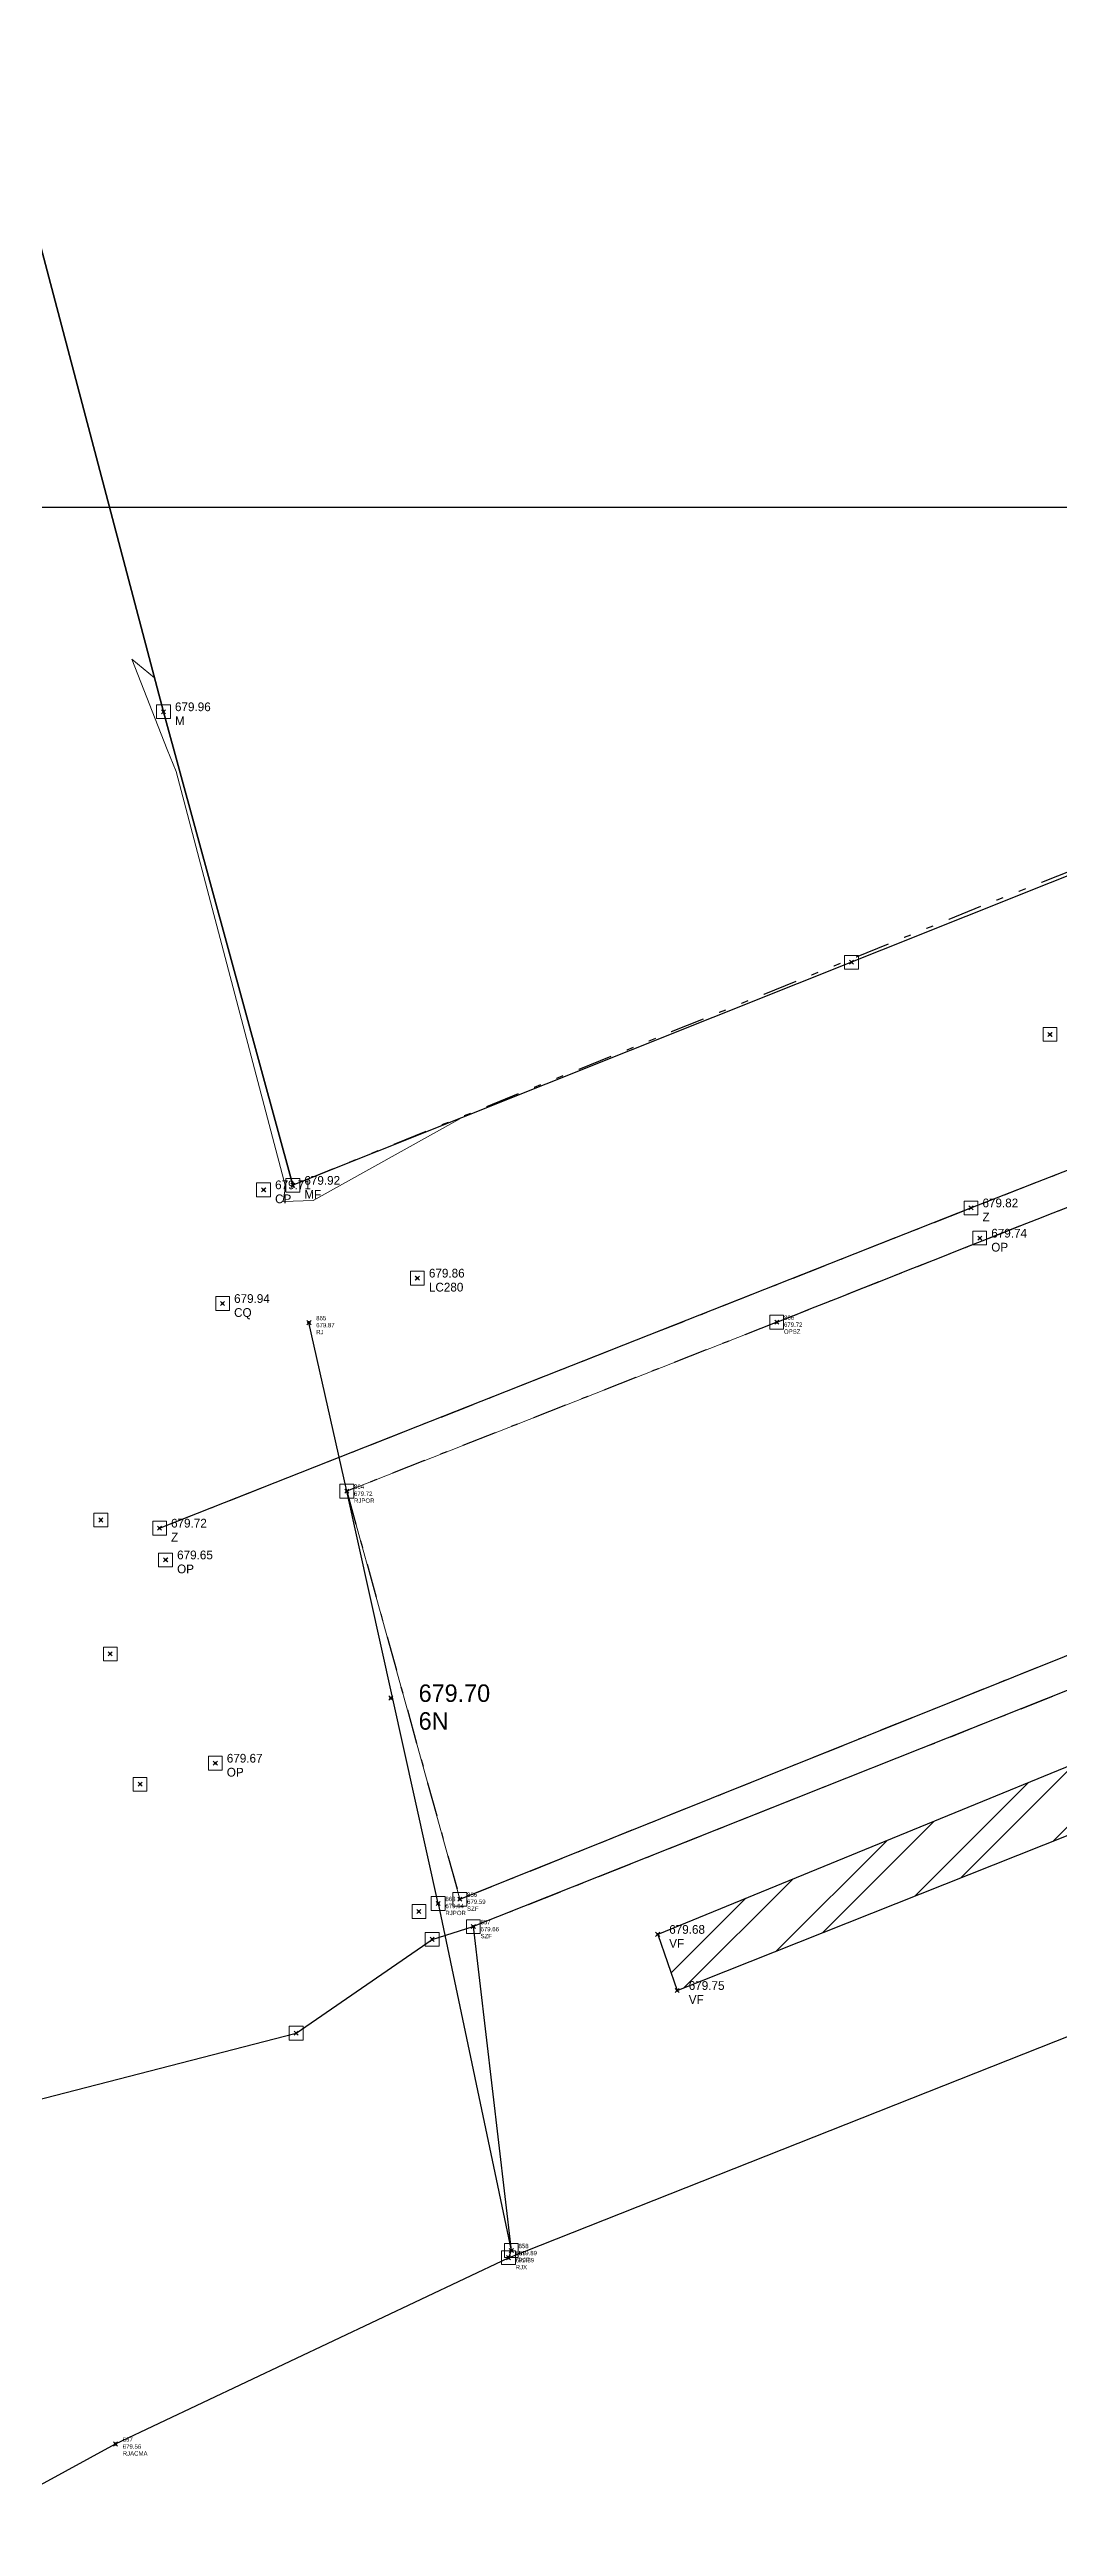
# Model space of a CAD drawing. Extents: x 350769 to 354978, y 6304672 to 6307963.
# Drawn here: x 352629.85 to 352644.53, y 6305570.64 to 6305606.66 of the extents above; entities that cross this region are included whole.
import ezdxf

# ---------------------------------------------------------------- set-up
doc = ezdxf.new("R2010")
doc.units = 0
doc.header["$PDMODE"] = 35
doc.header["$PDSIZE"] = 0.03
for name, pattern in [('4.0 - LO RECABARREN - DESNIVEL NUEVO$0$HIDDEN', [0.375, 0.25, -0.125]), ('CONTINUOS', [0]), ('DASHED', [19.05, 12.7, -6.35]), ('DIVIDE', [1.25, 0.5, -0.25, 0, -0.25, 0, -0.25]), ('JPG_DASHDOT', [1, 0.5, -0.25, 0, -0.25])]:
    doc.linetypes.add(name, pattern=pattern)
doc.layers.get('0').update_dxf_attribs({"linetype": 'CONTINUOUS'})
doc.layers.add('0_ASD_TOPOGRAFIA_ELEMENTOS', color=9, linetype='CONTINUOS', lineweight=5, true_color=0xbdbdbd)
for name, color, linetype in [('1-coordenadas', 8, 'CONTINUOUS'), ('1-LINEA DE CIERRO', 7, 'DIVIDE'), ('1-MURO VIBROCRET', 7, 'FENCELINE2'), ('1-PAVIMENTO', 161, 'CONTINUOUS'), ('1-REJA', 252, 'FENCELINE1'), ('1-SOLERA', 212, 'CONTINUOUS'), ('1-SOLERA_ZARPA', 222, 'CONTINUOUS'), ('1-VEREDA', 251, 'CONTINUOUS'), ('2-ACHURADO VEREDA', 252, 'CONTINUOUS'), ('C-TINN', 5, 'CONTINUOUS'), ('C-TOPO - BORDE - 2', 7, 'CONTINUOUS'), ('C-TOPO - BORDE - 3', 7, 'CONTINUOUS'), ('C-TOPO-MINR', 8, 'CONTINUOUS'), ('TOP-URB-SOLERAS', 2, 'JPG_DASHDOT'), ('V-NODE - 2013', 4, 'CONTINUOUS'), ('V-NODE - 2014.06.24', 4, 'CONTINUOUS'), ('V-NODE DIC 2005', 4, 'CONTINUOUS'), ('V-NODE-TEXT 2013', 2, 'CONTINUOUS'), ('V-NODE-TEXT DIC 2005', 2, 'CONTINUOUS')]:
    doc.layers.add(name, color=color, linetype=linetype)
doc.linetypes.add('FENCELINE1', pattern='A,6.35,-2.54,[133,ltypeshp.shx,S=2.54,R=0,X=-2.54,Y=0],-2.54,25.4', length=36.83)
doc.linetypes.add('FENCELINE2', pattern='A,0.25,-0.1,[132,ltypeshp.shx,S=0.1,R=0,X=-0.1,Y=0],-0.1,1', length=1.45)

# ---------------------------------------------------------------- blocks, each defined once
blk = doc.blocks.new('COORDENADAS')
at = {"layer": '1-coordenadas'}
blk.add_line((20, -600.625), (1420, -600.625), dxfattribs=at)
blk = doc.blocks.new('*U193', base_point=(352635.813, 6305579.761))
at = {"layer": 'V-NODE - 2013', "lineweight": -2}
blk.add_point((352635.813, 6305579.761), dxfattribs=at)
at = {"layer": 'V-NODE-TEXT 2013', "linetype": 'ByBlock', "char_height": 0.0635}
for s, insert, attachment_point in [('856', (352635.918, 6305579.794), 7), ('679.59', (352635.918, 6305579.756), 1), ('SZF', (352635.918, 6305579.655), 1)]:
    blk.add_mtext(s, dxfattribs=dict(at, insert=insert, attachment_point=attachment_point))
blk = doc.blocks.new('*U194', base_point=(352636.008, 6305579.363))
at = {"layer": 'V-NODE - 2013', "lineweight": -2}
blk.add_point((352636.008, 6305579.363), dxfattribs=at)
at = {"layer": 'V-NODE-TEXT 2013', "linetype": 'ByBlock', "char_height": 0.0635}
for s, insert, attachment_point in [('857', (352636.113, 6305579.396), 7), ('679.66', (352636.113, 6305579.358), 1), ('SZF', (352636.113, 6305579.257), 1)]:
    blk.add_mtext(s, dxfattribs=dict(at, insert=insert, attachment_point=attachment_point))
blk = doc.blocks.new('*U265', base_point=(352636.519, 6305574.549))
at = {"layer": 'V-NODE - 2013', "lineweight": -2}
blk.add_point((352636.519, 6305574.549), dxfattribs=at)
at = {"layer": 'V-NODE-TEXT 2013', "linetype": 'ByBlock', "char_height": 0.0635}
for s, insert, attachment_point in [('859', (352636.624, 6305574.582), 7), ('679.89', (352636.624, 6305574.544), 1), ('RJX', (352636.624, 6305574.443), 1)]:
    blk.add_mtext(s, dxfattribs=dict(at, insert=insert, attachment_point=attachment_point))
blk = doc.blocks.new('*U268', base_point=(352635.498, 6305579.699))
at = {"layer": 'V-NODE - 2013', "lineweight": -2}
blk.add_point((352635.498, 6305579.699), dxfattribs=at)
at = {"layer": 'V-NODE-TEXT 2013', "linetype": 'ByBlock', "char_height": 0.0635}
for s, insert, attachment_point in [('863', (352635.603, 6305579.732), 7), ('679.64', (352635.603, 6305579.694), 1), ('RJPOR', (352635.603, 6305579.593), 1)]:
    blk.add_mtext(s, dxfattribs=dict(at, insert=insert, attachment_point=attachment_point))
blk = doc.blocks.new('*U269', base_point=(352634.17, 6305585.694))
at = {"layer": 'V-NODE - 2013', "lineweight": -2}
blk.add_point((352634.17, 6305585.694), dxfattribs=at)
at = {"layer": 'V-NODE-TEXT 2013', "linetype": 'ByBlock', "char_height": 0.0635}
for s, insert, attachment_point in [('864', (352634.275, 6305585.727), 7), ('679.72', (352634.275, 6305585.689), 1), ('RJPOR', (352634.275, 6305585.588), 1)]:
    blk.add_mtext(s, dxfattribs=dict(at, insert=insert, attachment_point=attachment_point))
blk = doc.blocks.new('*U271', base_point=(352636.56, 6305574.653))
at = {"layer": 'V-NODE - 2013', "lineweight": -2}
blk.add_point((352636.56, 6305574.653), dxfattribs=at)
at = {"layer": 'V-NODE-TEXT 2013', "linetype": 'ByBlock', "char_height": 0.0635}
for s, insert, attachment_point in [('858', (352636.665, 6305574.686), 7), ('679.89', (352636.665, 6305574.648), 1), ('RJF', (352636.665, 6305574.547), 1)]:
    blk.add_mtext(s, dxfattribs=dict(at, insert=insert, attachment_point=attachment_point))
blk = doc.blocks.new('*U273', base_point=(352630.809, 6305571.84))
at = {"layer": 'V-NODE - 2013', "lineweight": -2}
blk.add_point((352630.809, 6305571.84), dxfattribs=at)
at = {"layer": 'V-NODE-TEXT 2013', "linetype": 'ByBlock', "char_height": 0.0635}
for s, insert, attachment_point in [('597', (352630.914, 6305571.873), 7), ('679.56', (352630.914, 6305571.835), 1), ('RJACMA', (352630.914, 6305571.734), 1)]:
    blk.add_mtext(s, dxfattribs=dict(at, insert=insert, attachment_point=attachment_point))
blk = doc.blocks.new('*U295', base_point=(352633.62, 6305588.145))
at = {"layer": 'V-NODE - 2013', "lineweight": -2}
blk.add_point((352633.62, 6305588.145), dxfattribs=at)
at = {"layer": 'V-NODE-TEXT 2013', "linetype": 'ByBlock', "char_height": 0.0635}
for s, insert, attachment_point in [('865', (352633.725, 6305588.178), 7), ('679.87', (352633.725, 6305588.14), 1), ('RJ', (352633.725, 6305588.039), 1)]:
    blk.add_mtext(s, dxfattribs=dict(at, insert=insert, attachment_point=attachment_point))
blk = doc.blocks.new('*U319', base_point=(352640.418, 6305588.152))
at = {"layer": 'V-NODE - 2013', "lineweight": -2}
blk.add_point((352640.418, 6305588.152), dxfattribs=at)
at = {"layer": 'V-NODE-TEXT 2013', "linetype": 'ByBlock', "char_height": 0.0635}
for s, insert, attachment_point in [('866', (352640.523, 6305588.185), 7), ('679.72', (352640.523, 6305588.147), 1), ('OPSZ', (352640.523, 6305588.046), 1)]:
    blk.add_mtext(s, dxfattribs=dict(at, insert=insert, attachment_point=attachment_point))
blk = doc.blocks.new('*U1327')
at = {"color": 0, "linetype": 'ByBlock', "lineweight": -2, "transparency": 16777216}
blk.add_point((0, 0), dxfattribs=at)
blk = doc.blocks.new('*U3954', base_point=(352633.018, 6305590.01))
at = {"layer": 'V-NODE-TEXT DIC 2005', "linetype": 'ByBlock', "char_height": 0.127}
for s, insert, attachment_point in [('679.71', (352633.185, 6305590.081), 4), ('CP', (352633.185, 6305589.942), 1)]:
    blk.add_mtext(s, dxfattribs=dict(at, insert=insert, attachment_point=attachment_point))
blk = doc.blocks.new('*U3955', base_point=(352633.018, 6305590.01))
at = {"layer": 'V-NODE-TEXT DIC 2005', "color": 2, "lineweight": -2}
blk.add_blockref('*U3954', (352633.018, 6305590.01), dxfattribs=at)
blk = doc.blocks.new('*U3944', base_point=(352632.422, 6305588.357))
at = {"layer": 'V-NODE-TEXT DIC 2005', "linetype": 'ByBlock', "char_height": 0.127}
for s, insert, attachment_point in [('679.94', (352632.589, 6305588.428), 4), ('CQ', (352632.589, 6305588.289), 1)]:
    blk.add_mtext(s, dxfattribs=dict(at, insert=insert, attachment_point=attachment_point))
blk = doc.blocks.new('*U3945', base_point=(352632.422, 6305588.357))
at = {"layer": 'V-NODE-TEXT DIC 2005', "color": 2, "lineweight": -2}
blk.add_blockref('*U3944', (352632.422, 6305588.357), dxfattribs=at)
blk = doc.blocks.new('*U3524', base_point=(352635.253, 6305588.726))
at = {"layer": 'V-NODE-TEXT DIC 2005', "linetype": 'ByBlock', "char_height": 0.127}
for s, insert, attachment_point in [('679.86', (352635.42, 6305588.797), 4), ('LC280', (352635.42, 6305588.658), 1)]:
    blk.add_mtext(s, dxfattribs=dict(at, insert=insert, attachment_point=attachment_point))
blk = doc.blocks.new('*U3525', base_point=(352635.253, 6305588.726))
at = {"layer": 'V-NODE-TEXT DIC 2005', "color": 2, "lineweight": -2}
blk.add_blockref('*U3524', (352635.253, 6305588.726), dxfattribs=at)
blk = doc.blocks.new('*U3466', base_point=(352631.563, 6305596.961))
at = {"layer": 'V-NODE-TEXT DIC 2005', "linetype": 'ByBlock', "char_height": 0.127}
for s, insert, attachment_point in [('679.96', (352631.73, 6305597.032), 4), ('M', (352631.73, 6305596.893), 1)]:
    blk.add_mtext(s, dxfattribs=dict(at, insert=insert, attachment_point=attachment_point))
blk = doc.blocks.new('*U3467', base_point=(352631.563, 6305596.961))
at = {"layer": 'V-NODE-TEXT DIC 2005', "color": 2, "lineweight": -2}
blk.add_blockref('*U3466', (352631.563, 6305596.961), dxfattribs=at)
blk = doc.blocks.new('*U3440', base_point=(352633.443, 6305590.075))
at = {"layer": 'V-NODE-TEXT DIC 2005', "linetype": 'ByBlock', "char_height": 0.127}
for s, insert, attachment_point in [('679.92', (352633.61, 6305590.146), 4), ('MF', (352633.61, 6305590.007), 1)]:
    blk.add_mtext(s, dxfattribs=dict(at, insert=insert, attachment_point=attachment_point))
blk = doc.blocks.new('*U3441', base_point=(352633.443, 6305590.075))
at = {"layer": 'V-NODE-TEXT DIC 2005', "color": 2, "lineweight": -2}
blk.add_blockref('*U3440', (352633.443, 6305590.075), dxfattribs=at)
blk = doc.blocks.new('*U3410', base_point=(352631.594, 6305584.629))
at = {"layer": 'V-NODE-TEXT DIC 2005', "linetype": 'ByBlock', "char_height": 0.127}
for s, insert, attachment_point in [('679.65', (352631.761, 6305584.7), 4), ('OP', (352631.761, 6305584.561), 1)]:
    blk.add_mtext(s, dxfattribs=dict(at, insert=insert, attachment_point=attachment_point))
blk = doc.blocks.new('*U3411', base_point=(352631.594, 6305584.629))
at = {"layer": 'V-NODE-TEXT DIC 2005', "color": 2, "lineweight": -2}
blk.add_blockref('*U3410', (352631.594, 6305584.629), dxfattribs=at)
blk = doc.blocks.new('*U3408', base_point=(352632.317, 6305581.673))
at = {"layer": 'V-NODE-TEXT DIC 2005', "linetype": 'ByBlock', "char_height": 0.127}
for s, insert, attachment_point in [('679.67', (352632.484, 6305581.744), 4), ('OP', (352632.484, 6305581.605), 1)]:
    blk.add_mtext(s, dxfattribs=dict(at, insert=insert, attachment_point=attachment_point))
blk = doc.blocks.new('*U3409', base_point=(352632.317, 6305581.673))
at = {"layer": 'V-NODE-TEXT DIC 2005', "color": 2, "lineweight": -2}
blk.add_blockref('*U3408', (352632.317, 6305581.673), dxfattribs=at)
blk = doc.blocks.new('*U3406', base_point=(352643.425, 6305589.308))
at = {"layer": 'V-NODE-TEXT DIC 2005', "linetype": 'ByBlock', "char_height": 0.127}
for s, insert, attachment_point in [('679.74', (352643.592, 6305589.379), 4), ('OP', (352643.592, 6305589.24), 1)]:
    blk.add_mtext(s, dxfattribs=dict(at, insert=insert, attachment_point=attachment_point))
blk = doc.blocks.new('*U3407', base_point=(352643.425, 6305589.308))
at = {"layer": 'V-NODE-TEXT DIC 2005', "color": 2, "lineweight": -2}
blk.add_blockref('*U3406', (352643.425, 6305589.308), dxfattribs=at)
blk = doc.blocks.new('*U1852', base_point=(352639.03, 6305578.368))
at = {"layer": 'V-NODE-TEXT DIC 2005', "linetype": 'ByBlock', "char_height": 0.127}
for s, insert, attachment_point in [('VF', (352639.197, 6305578.3), 1), ('679.75', (352639.197, 6305578.439), 4)]:
    blk.add_mtext(s, dxfattribs=dict(at, insert=insert, attachment_point=attachment_point))
blk = doc.blocks.new('*U1853', base_point=(352639.03, 6305578.368))
at = {"layer": 'V-NODE-TEXT DIC 2005', "color": 2, "lineweight": -2}
blk.add_blockref('*U1852', (352639.03, 6305578.368), dxfattribs=at)
blk = doc.blocks.new('*U1850', base_point=(352638.746, 6305579.184))
at = {"layer": 'V-NODE-TEXT DIC 2005', "linetype": 'ByBlock', "char_height": 0.127}
for s, insert, attachment_point in [('679.68', (352638.913, 6305579.255), 4), ('VF', (352638.913, 6305579.116), 1)]:
    blk.add_mtext(s, dxfattribs=dict(at, insert=insert, attachment_point=attachment_point))
blk = doc.blocks.new('*U1851', base_point=(352638.746, 6305579.184))
at = {"layer": 'V-NODE-TEXT DIC 2005', "color": 2, "lineweight": -2}
blk.add_blockref('*U1850', (352638.746, 6305579.184), dxfattribs=at)
blk = doc.blocks.new('*U1836', base_point=(352631.506, 6305585.091))
at = {"layer": 'V-NODE-TEXT DIC 2005', "linetype": 'ByBlock', "char_height": 0.127}
for s, insert, attachment_point in [('679.72', (352631.673, 6305585.162), 4), ('Z', (352631.673, 6305585.023), 1)]:
    blk.add_mtext(s, dxfattribs=dict(at, insert=insert, attachment_point=attachment_point))
blk = doc.blocks.new('*U1837', base_point=(352631.506, 6305585.091))
at = {"layer": 'V-NODE-TEXT DIC 2005', "color": 2, "lineweight": -2}
blk.add_blockref('*U1836', (352631.506, 6305585.091), dxfattribs=at)
blk = doc.blocks.new('*U1834', base_point=(352643.297, 6305589.748))
at = {"layer": 'V-NODE-TEXT DIC 2005', "linetype": 'ByBlock', "char_height": 0.127}
for s, insert, attachment_point in [('679.82', (352643.464, 6305589.819), 4), ('Z', (352643.464, 6305589.68), 1)]:
    blk.add_mtext(s, dxfattribs=dict(at, insert=insert, attachment_point=attachment_point))
blk = doc.blocks.new('*U1835', base_point=(352643.297, 6305589.748))
at = {"layer": 'V-NODE-TEXT DIC 2005', "color": 2, "lineweight": -2}
blk.add_blockref('*U1834', (352643.297, 6305589.748), dxfattribs=at)
blk = doc.blocks.new('*U4432', base_point=(352635.813, 6305579.761))
at = {"layer": 'V-NODE - 2013', "lineweight": -2}
blk.add_point((352635.813, 6305579.761), dxfattribs=at)
at = {"layer": 'V-NODE-TEXT 2013', "linetype": 'ByBlock', "char_height": 0.0635}
for s, insert, attachment_point in [('856', (352635.918, 6305579.794), 7), ('679.59', (352635.918, 6305579.756), 1), ('SZF', (352635.918, 6305579.655), 1)]:
    blk.add_mtext(s, dxfattribs=dict(at, insert=insert, attachment_point=attachment_point))
blk = doc.blocks.new('*U4433', base_point=(352636.008, 6305579.363))
at = {"layer": 'V-NODE - 2013', "lineweight": -2}
blk.add_point((352636.008, 6305579.363), dxfattribs=at)
at = {"layer": 'V-NODE-TEXT 2013', "linetype": 'ByBlock', "char_height": 0.0635}
for s, insert, attachment_point in [('857', (352636.113, 6305579.396), 7), ('679.66', (352636.113, 6305579.358), 1), ('SZF', (352636.113, 6305579.257), 1)]:
    blk.add_mtext(s, dxfattribs=dict(at, insert=insert, attachment_point=attachment_point))
blk = doc.blocks.new('*U4511', base_point=(352636.519, 6305574.549))
at = {"layer": 'V-NODE - 2013', "lineweight": -2}
blk.add_point((352636.519, 6305574.549), dxfattribs=at)
at = {"layer": 'V-NODE-TEXT 2013', "linetype": 'ByBlock', "char_height": 0.0635}
for s, insert, attachment_point in [('859', (352636.624, 6305574.582), 7), ('679.89', (352636.624, 6305574.544), 1), ('RJX', (352636.624, 6305574.443), 1)]:
    blk.add_mtext(s, dxfattribs=dict(at, insert=insert, attachment_point=attachment_point))
blk = doc.blocks.new('*U4514', base_point=(352635.498, 6305579.699))
at = {"layer": 'V-NODE - 2013', "lineweight": -2}
blk.add_point((352635.498, 6305579.699), dxfattribs=at)
at = {"layer": 'V-NODE-TEXT 2013', "linetype": 'ByBlock', "char_height": 0.0635}
for s, insert, attachment_point in [('863', (352635.603, 6305579.732), 7), ('679.64', (352635.603, 6305579.694), 1), ('RJPOR', (352635.603, 6305579.593), 1)]:
    blk.add_mtext(s, dxfattribs=dict(at, insert=insert, attachment_point=attachment_point))
blk = doc.blocks.new('*U4515', base_point=(352634.17, 6305585.694))
at = {"layer": 'V-NODE - 2013', "lineweight": -2}
blk.add_point((352634.17, 6305585.694), dxfattribs=at)
at = {"layer": 'V-NODE-TEXT 2013', "linetype": 'ByBlock', "char_height": 0.0635}
for s, insert, attachment_point in [('864', (352634.275, 6305585.727), 7), ('679.72', (352634.275, 6305585.689), 1), ('RJPOR', (352634.275, 6305585.588), 1)]:
    blk.add_mtext(s, dxfattribs=dict(at, insert=insert, attachment_point=attachment_point))
blk = doc.blocks.new('*U4517', base_point=(352636.56, 6305574.653))
at = {"layer": 'V-NODE - 2013', "lineweight": -2}
blk.add_point((352636.56, 6305574.653), dxfattribs=at)
at = {"layer": 'V-NODE-TEXT 2013', "linetype": 'ByBlock', "char_height": 0.0635}
for s, insert, attachment_point in [('858', (352636.665, 6305574.686), 7), ('679.89', (352636.665, 6305574.648), 1), ('RJF', (352636.665, 6305574.547), 1)]:
    blk.add_mtext(s, dxfattribs=dict(at, insert=insert, attachment_point=attachment_point))
blk = doc.blocks.new('*U4519', base_point=(352630.809, 6305571.84))
at = {"layer": 'V-NODE - 2013', "lineweight": -2}
blk.add_point((352630.809, 6305571.84), dxfattribs=at)
at = {"layer": 'V-NODE-TEXT 2013', "linetype": 'ByBlock', "char_height": 0.0635}
for s, insert, attachment_point in [('597', (352630.914, 6305571.873), 7), ('679.56', (352630.914, 6305571.835), 1), ('RJACMA', (352630.914, 6305571.734), 1)]:
    blk.add_mtext(s, dxfattribs=dict(at, insert=insert, attachment_point=attachment_point))
blk = doc.blocks.new('*U4541', base_point=(352633.62, 6305588.145))
at = {"layer": 'V-NODE - 2013', "lineweight": -2}
blk.add_point((352633.62, 6305588.145), dxfattribs=at)
at = {"layer": 'V-NODE-TEXT 2013', "linetype": 'ByBlock', "char_height": 0.0635}
for s, insert, attachment_point in [('865', (352633.725, 6305588.178), 7), ('679.87', (352633.725, 6305588.14), 1), ('RJ', (352633.725, 6305588.039), 1)]:
    blk.add_mtext(s, dxfattribs=dict(at, insert=insert, attachment_point=attachment_point))
blk = doc.blocks.new('*U4565', base_point=(352640.418, 6305588.152))
at = {"layer": 'V-NODE - 2013', "lineweight": -2}
blk.add_point((352640.418, 6305588.152), dxfattribs=at)
at = {"layer": 'V-NODE-TEXT 2013', "linetype": 'ByBlock', "char_height": 0.0635}
for s, insert, attachment_point in [('866', (352640.523, 6305588.185), 7), ('679.72', (352640.523, 6305588.147), 1), ('OPSZ', (352640.523, 6305588.046), 1)]:
    blk.add_mtext(s, dxfattribs=dict(at, insert=insert, attachment_point=attachment_point))
blk = doc.blocks.new('TOPOGRAFIA')
at = {"layer": '1-coordenadas', "color": 9, "linetype": '4.0 - LO RECABARREN - DESNIVEL NUEVO$0$HIDDEN', "lineweight": 0, "ltscale": 50, "true_color": 0xbdbdbd}
blk.add_line((390200, 6302600), (390900, 6302600), dxfattribs=at)
at = {"layer": '1-LINEA DE CIERRO', "color": 9, "lineweight": 0, "true_color": 0xbdbdbd, "flags": 128}
blk.add_lwpolyline([(390654.172, 6302598.447), (390643.617, 6302594.289), (390633.385, 6302590.141)], dxfattribs=at)
at = {"layer": '1-MURO VIBROCRET', "color": 9, "lineweight": 0, "true_color": 0xbdbdbd, "flags": 128}
blk.add_lwpolyline([(390615.85, 6302656.654), (390618.879, 6302644.777), (390621.9, 6302633.546), (390624.02, 6302625.566), (390625.986, 6302617.9), (390628.119, 6302609.853), (390631.506, 6302597.027), (390633.385, 6302590.141)], dxfattribs=at)
at = {"layer": '1-PAVIMENTO', "color": 9, "lineweight": 0, "true_color": 0xbdbdbd}
blk.add_line((390634.17, 6302585.694), (390635.813, 6302579.761), dxfattribs=at)
at = {"layer": '1-PAVIMENTO', "color": 9, "true_color": 0xbdbdbd, "flags": 128}
for points in [[(390635.813, 6302579.761), (390647.518, 6302584.464), (390663.399, 6302590.731, -0.06016), (390676.007, 6302594.225), (390694.28, 6302596.797), (390717.243, 6302599.992), (390735.728, 6302602.558), (390756.301, 6302605.422, -0.083561), (390768.736, 6302603.378, -0.216582), (390773.077, 6302600.019), (390773.206, 6302599.275), (390773.222, 6302599.256), (390775.006, 6302586.612), (390777.159, 6302571.136), (390779.322, 6302556.152), (390781.17, 6302542.877), (390781.598, 6302539.221)], [(390640.418, 6302588.152, -0.002281), (390655.566, 6302594.086, 0.134469), (390661.904, 6302599.221, -6.973719)]]:
    blk.add_lwpolyline(points, format="xyb", dxfattribs=at)
at = {"layer": '1-PAVIMENTO', "color": 9, "lineweight": 0, "true_color": 0xbdbdbd, "flags": 128}
blk.add_lwpolyline([(390640.418, 6302588.152), (390634.17, 6302585.694)], dxfattribs=at)
at = {"layer": '1-REJA', "color": 9, "true_color": 0xbdbdbd, "flags": 128}
blk.add_lwpolyline([(390617.874, 6302564.101), (390623.121, 6302567.639), (390630.809, 6302571.84), (390636.519, 6302574.549), (390647.519, 6302578.903), (390655.174, 6302581.999), (390662.884, 6302584.895), (390664.622, 6302585.451), (390670.811, 6302587.388), (390678.239, 6302589.316), (390682.657, 6302590.056), (390686.927, 6302590.717), (390697.544, 6302592.228), (390711.414, 6302594.106), (390725.734, 6302596.126), (390738.984, 6302597.943), (390752.1, 6302599.747), (390756.091, 6302599.956), (390758.713, 6302599.53), (390766.266, 6302597.729), (390767.867, 6302596.473), (390768.733, 6302594.649), (390769.993, 6302585.57), (390771.631, 6302574.23), (390772.485, 6302568.265), (390774.129, 6302556.217), (390775.876, 6302543.685), (390775.866, 6302541.561), (390775.254, 6302539.614), (390773.933, 6302538.027), (390772.121, 6302537.026), (390761.679, 6302533.001), (390749.581, 6302528.273, -0.439912), (390747.382, 6302529.771), (390747.416, 6302530.903)], format="xyb", dxfattribs=at)
at = {"layer": '1-REJA', "color": 9, "lineweight": 0, "true_color": 0xbdbdbd, "flags": 128}
for points in [[(390635.498, 6302579.699), (390634.17, 6302585.694), (390633.62, 6302588.145)], [(390635.498, 6302579.699), (390636.56, 6302574.653)]]:
    blk.add_lwpolyline(points, dxfattribs=at)
at = {"layer": '1-SOLERA', "color": 9, "true_color": 0xbdbdbd, "flags": 128}
blk.add_lwpolyline([(390781.431, 6302539.547), (390781.011, 6302542.829), (390779.158, 6302556.166), (390777.019, 6302571.077), (390774.867, 6302586.537), (390773.054, 6302599.225), (390772.814, 6302599.853), (390772.676, 6302599.767, 0.218521), (390768.712, 6302602.964, 0.079407), (390756.356, 6302605.005), (390735.709, 6302602.051), (390716.646, 6302599.451), (390694.262, 6302596.344), (390676.055, 6302593.81, 0.060763), (390663.524, 6302590.306), (390647.586, 6302583.967), (390636.008, 6302579.363)], format="xyb", dxfattribs=at)
at = {"layer": '1-SOLERA_ZARPA', "color": 9, "true_color": 0xbdbdbd, "flags": 128}
blk.add_lwpolyline([(390631.449, 6302585.156), (390643.24, 6302589.813), (390654.454, 6302594.192, 0.234235), (390663.945, 6302604.884, 0.096946), (390664.425, 6302611.491), (390661.629, 6302631.257)], format="xyb", dxfattribs=at)
at = {"layer": '1-VEREDA', "color": 9, "true_color": 0xbdbdbd, "flags": 128}
blk.add_lwpolyline([(390676.257, 6302592.819, 0.0646), (390658.21, 6302587.147), (390649.116, 6302583.522), (390638.688, 6302579.25), (390638.972, 6302578.433), (390649.251, 6302582.52), (390658.538, 6302586.235, -0.061952), (390676.156, 6302591.833, -0.0218)], format="xyb", dxfattribs=at)
at = {"layer": 'C-TINN', "color": 9, "linetype": 'Continuous', "lineweight": 0, "true_color": 0xbdbdbd}
for points, elevation in [([(390631.406, 6302596.927), (390631.406, 6302597.127), (390631.606, 6302597.127), (390631.606, 6302596.927), (390631.406, 6302596.927)], 679.47), ([(390641.404, 6302593.285), (390641.404, 6302593.485), (390641.604, 6302593.485), (390641.604, 6302593.285), (390641.404, 6302593.285)], 679.664), ([(390644.287, 6302592.235), (390644.287, 6302592.435), (390644.487, 6302592.435), (390644.487, 6302592.235), (390644.287, 6302592.235)], 679.89), ([(390632.86, 6302589.976), (390632.86, 6302590.176), (390633.06, 6302590.176), (390633.06, 6302589.976), (390632.86, 6302589.976)], 679.71), ([(390633.285, 6302590.041), (390633.285, 6302590.241), (390633.485, 6302590.241), (390633.485, 6302590.041), (390633.285, 6302590.041)], 679.43), ([(390643.14, 6302589.713), (390643.14, 6302589.913), (390643.34, 6302589.913), (390643.34, 6302589.713), (390643.14, 6302589.713)], 679.82), ([(390643.268, 6302589.274), (390643.268, 6302589.474), (390643.468, 6302589.474), (390643.468, 6302589.274), (390643.268, 6302589.274)], 679.74), ([(390635.095, 6302588.691), (390635.095, 6302588.891), (390635.295, 6302588.891), (390635.295, 6302588.691), (390635.095, 6302588.691)], 679.86), ([(390632.265, 6302588.323), (390632.265, 6302588.523), (390632.465, 6302588.523), (390632.465, 6302588.323), (390632.265, 6302588.323)], 679.94), ([(390640.318, 6302588.052), (390640.318, 6302588.252), (390640.518, 6302588.252), (390640.518, 6302588.052), (390640.318, 6302588.052)], 679.724), ([(390634.07, 6302585.594), (390634.07, 6302585.794), (390634.27, 6302585.794), (390634.27, 6302585.594), (390634.07, 6302585.594)], 679.72), ([(390630.496, 6302585.175), (390630.496, 6302585.375), (390630.696, 6302585.375), (390630.696, 6302585.175), (390630.496, 6302585.175)], 679.69), ([(390631.349, 6302585.056), (390631.349, 6302585.256), (390631.549, 6302585.256), (390631.549, 6302585.056), (390631.349, 6302585.056)], 679.72), ([(390631.436, 6302584.595), (390631.436, 6302584.795), (390631.636, 6302584.795), (390631.636, 6302584.595), (390631.436, 6302584.595)], 679.65), ([(390630.632, 6302583.228), (390630.632, 6302583.428), (390630.832, 6302583.428), (390630.832, 6302583.228), (390630.632, 6302583.228)], 679.67), ([(390632.16, 6302581.639), (390632.16, 6302581.839), (390632.36, 6302581.839), (390632.36, 6302581.639), (390632.16, 6302581.639)], 679.68), ([(390631.066, 6302581.333), (390631.066, 6302581.533), (390631.266, 6302581.533), (390631.266, 6302581.333), (390631.066, 6302581.333)], 679.7), ([(390635.118, 6302579.483), (390635.118, 6302579.683), (390635.318, 6302579.683), (390635.318, 6302579.483), (390635.118, 6302579.483)], 679.58), ([(390635.398, 6302579.599), (390635.398, 6302579.799), (390635.598, 6302579.799), (390635.598, 6302579.599), (390635.398, 6302579.599)], 679.64), ([(390635.713, 6302579.661), (390635.713, 6302579.861), (390635.913, 6302579.861), (390635.913, 6302579.661), (390635.713, 6302579.661)], 679.587), ([(390635.908, 6302579.263), (390635.908, 6302579.463), (390636.108, 6302579.463), (390636.108, 6302579.263), (390635.908, 6302579.263)], 679.658), ([(390635.31, 6302579.077), (390635.31, 6302579.277), (390635.51, 6302579.277), (390635.51, 6302579.077), (390635.31, 6302579.077)], 679.65), ([(390633.334, 6302577.713), (390633.334, 6302577.913), (390633.534, 6302577.913), (390633.534, 6302577.713), (390633.334, 6302577.713)], 679.67), ([(390636.419, 6302574.449), (390636.419, 6302574.649), (390636.619, 6302574.649), (390636.619, 6302574.449), (390636.419, 6302574.449)], 679.889), ([(390636.46, 6302574.553), (390636.46, 6302574.753), (390636.66, 6302574.753), (390636.66, 6302574.553), (390636.46, 6302574.553)], 679.889)]:
    blk.add_lwpolyline(points, dxfattribs=dict(at, elevation=elevation))
for p in [(390631.506, 6302597.027, 679.47), (390641.504, 6302593.385, 679.664), (390644.387, 6302592.335, 679.89), (390633.385, 6302590.141, 679.43), (390632.96, 6302590.076, 679.71), (390643.24, 6302589.813, 679.82), (390643.368, 6302589.374, 679.74), (390635.195, 6302588.791, 679.86), (390632.365, 6302588.423, 679.94), (390640.418, 6302588.152, 679.724), (390634.17, 6302585.694, 679.72), (390630.596, 6302585.275, 679.69), (390631.449, 6302585.156, 679.72), (390631.536, 6302584.695, 679.65), (390630.732, 6302583.328, 679.67), (390632.26, 6302581.739, 679.68), (390631.166, 6302581.433, 679.7), (390635.498, 6302579.699, 679.64), (390635.813, 6302579.761, 679.587), (390635.218, 6302579.583, 679.58), (390636.008, 6302579.363, 679.658), (390635.41, 6302579.177, 679.65), (390633.434, 6302577.813, 679.67), (390636.56, 6302574.653, 679.889), (390636.519, 6302574.549, 679.889)]:
    blk.add_point(p, dxfattribs=at)
at = {"layer": 'C-TOPO - BORDE - 2', "color": 9, "true_color": 0xbdbdbd, "elevation": 679.82}
blk.add_lwpolyline([(390760.023, 6302657.561), (390762.163, 6302641.971), (390764.498, 6302624.988), (390754.466, 6302616.009), (390697.356, 6302608.036), (390685.703, 6302610.198), (390681.038, 6302613.224), (390673.539, 6302625.777), (390670.815, 6302633.172), (390661.629, 6302631.257), (390657.843, 6302630.1), (390660.636, 6302611.407), (390660.207, 6302605.8), (390655.416, 6302599.231), (390654.172, 6302598.447), (390633.385, 6302590.141), (390631.506, 6302597.027), (390628.119, 6302609.853), (390625.986, 6302617.9), (390624.02, 6302625.566), (390621.9, 6302633.546), (390618.879, 6302644.777)], dxfattribs=at)
at = {"layer": 'C-TOPO - BORDE - 3', "color": 9, "true_color": 0xbdbdbd, "elevation": 679.37, "flags": 128}
blk.add_lwpolyline([(390617.874, 6302564.101), (390620.192, 6302574.395), (390633.434, 6302577.813), (390635.41, 6302579.177), (390636.008, 6302579.363), (390636.56, 6302574.653), (390636.519, 6302574.549), (390647.519, 6302578.903), (390655.174, 6302581.999), (390662.884, 6302584.895), (390664.622, 6302585.451), (390670.811, 6302587.388)], dxfattribs=at)
at = {"layer": 'C-TOPO-MINR', "color": 9, "linetype": 'Continuous', "lineweight": 0, "true_color": 0xbdbdbd, "elevation": 679.5}
blk.add_lwpolyline([(390631.376, 6302597.52), (390631.047, 6302597.791), (390631.561, 6302596.478), (390631.688, 6302596.158), (390633.279, 6302590.125), (390633.245, 6302589.905), (390633.68, 6302589.922), (390635.81, 6302591.11)], dxfattribs=at)
at = {"layer": 'V-NODE - 2014.06.24', "color": 9, "linetype": 'ByBlock', "lineweight": 0, "true_color": 0xbdbdbd, "transparency": 16777216}
blk.add_point((390634.81, 6302582.686), dxfattribs=at)
at = {"color": 9, "lineweight": 0, "true_color": 0xbdbdbd}
for name, p in [('*U4541', (390633.62, 6302588.145)), ('*U4565', (390640.418, 6302588.152)), ('*U4515', (390634.17, 6302585.694)), ('*U4514', (390635.498, 6302579.699)), ('*U4432', (390635.813, 6302579.761)), ('*U4433', (390636.008, 6302579.363)), ('*U4511', (390636.519, 6302574.549)), ('*U4517', (390636.56, 6302574.653)), ('*U4519', (390630.809, 6302571.84))]:
    blk.add_blockref(name, p, dxfattribs=at)
at = {"layer": 'V-NODE DIC 2005', "color": 9, "lineweight": 0, "true_color": 0xbdbdbd, "rotation": 359.9963883938062}
for p in [(390631.506, 6302597.027), (390644.388, 6302592.335), (390633.386, 6302590.141), (390632.961, 6302590.076), (390643.24, 6302589.813), (390643.368, 6302589.373), (390635.196, 6302588.792), (390632.365, 6302588.423), (390631.449, 6302585.157), (390631.537, 6302584.695), (390632.259, 6302581.739), (390638.688, 6302579.25), (390638.972, 6302578.434)]:
    blk.add_blockref('*U1327', p, dxfattribs=at)
at = {"layer": 'V-NODE-TEXT DIC 2005', "color": 9, "lineweight": 0, "true_color": 0xbdbdbd, "rotation": 359.9963883938062}
for name, p in [('*U3467', (390631.506, 6302597.027)), ('*U3955', (390632.961, 6302590.076)), ('*U3441', (390633.386, 6302590.141)), ('*U1835', (390643.24, 6302589.813)), ('*U3407', (390643.368, 6302589.373)), ('*U3525', (390635.196, 6302588.792)), ('*U3945', (390632.365, 6302588.423)), ('*U1837', (390631.449, 6302585.157)), ('*U3411', (390631.537, 6302584.695)), ('*U3409', (390632.259, 6302581.739)), ('*U1851', (390638.688, 6302579.25)), ('*U1853', (390638.972, 6302578.434))]:
    blk.add_blockref(name, p, dxfattribs=at)
at = {"layer": 'V-NODE - 2014.06.24', "color": 9, "lineweight": 0, "true_color": 0xbdbdbd}
for s, p in [('679.70', (390635.214, 6302582.63)), ('6N', (390635.214, 6302582.226))]:
    blk.add_text(s, height=0.254, dxfattribs=at).set_placement(p)

msp = doc.modelspace()

# ---------------------------------------------------------------- hatches: boundary and pattern name
at = {"layer": '2-ACHURADO VEREDA'}
h = msp.add_hatch(dxfattribs=at)
h.set_pattern_fill('ANSI32', color=256, scale=0.09)
h.paths.add_polyline_path([(352720.617, 6305598.054), (352732.368, 6305599.703), (352742.734, 6305601.134), (352755.34, 6305602.893), (352757.27, 6305603.202), (352761.983, 6305602.436), (352770.567, 6305600.41), (352771.013, 6305599.078), (352772.382, 6305589.499), (352773.367, 6305582.69), (352774.502, 6305574.654), (352776.311, 6305561.585), (352778.207, 6305548.171), (352779.696, 6305548.344), (352777.83, 6305561.778), (352775.967, 6305574.833), (352774.777, 6305582.795), (352773.865, 6305589.674), (352772.388, 6305600.297, 0.05743), (352771.451, 6305601.418), (352762.18, 6305603.377), (352757.291, 6305604.147), (352755.264, 6305603.879), (352742.632, 6305602.124), (352732.139, 6305600.646), (352720.501, 6305599.028), (352712.936, 6305597.962), (352700.518, 6305596.221), (352698.257, 6305595.938), (352688.145, 6305594.514, 0.016921), (352676.257, 6305592.819, 0.0646), (352658.21, 6305587.147), (352649.116, 6305583.522), (352638.688, 6305579.25), (352638.972, 6305578.433), (352649.251, 6305582.52), (352658.538, 6305586.235, -0.061952), (352676.156, 6305591.833, -0.0218), (352688.13, 6305593.524), (352698.383, 6305594.963), (352700.716, 6305595.265), (352713.022, 6305596.978)])

# ---------------------------------------------------------------- linework, layer by layer
at = {"layer": '1-LINEA DE CIERRO', "flags": 128}
msp.add_lwpolyline([(352654.172, 6305598.447), (352643.617, 6305594.289), (352633.385, 6305590.141)], dxfattribs=at)
at = {"layer": '1-MURO VIBROCRET', "flags": 128}
msp.add_lwpolyline([(352615.85, 6305656.654), (352618.879, 6305644.777), (352621.9, 6305633.546), (352624.02, 6305625.566), (352625.986, 6305617.9), (352628.119, 6305609.853), (352631.506, 6305597.027), (352633.385, 6305590.141)], dxfattribs=at)
at = {"layer": '1-REJA', "ltscale": 0.2, "flags": 128}
msp.add_lwpolyline([(352617.874, 6305564.101), (352623.121, 6305567.639), (352630.809, 6305571.84), (352636.519, 6305574.549), (352647.519, 6305578.903), (352655.174, 6305581.999), (352662.884, 6305584.895), (352664.622, 6305585.451), (352670.811, 6305587.388), (352678.239, 6305589.316), (352682.657, 6305590.056), (352686.927, 6305590.717), (352697.544, 6305592.228), (352711.414, 6305594.106), (352725.734, 6305596.126), (352738.984, 6305597.943), (352752.1, 6305599.747), (352756.091, 6305599.956), (352758.713, 6305599.53), (352766.266, 6305597.729), (352767.867, 6305596.473), (352768.733, 6305594.649), (352769.993, 6305585.57), (352771.631, 6305574.23), (352772.485, 6305568.265), (352774.129, 6305556.217), (352775.876, 6305543.685), (352775.866, 6305541.561), (352775.254, 6305539.614), (352773.933, 6305538.027), (352772.121, 6305537.026), (352761.679, 6305533.001), (352749.581, 6305528.273, -0.439912), (352747.382, 6305529.771), (352747.416, 6305530.903)], format="xyb", dxfattribs=at)
for points in [[(352635.498, 6305579.699), (352634.17, 6305585.694), (352633.62, 6305588.145)], [(352635.498, 6305579.699), (352636.56, 6305574.653)]]:
    msp.add_lwpolyline(points, dxfattribs=at)
at = {"layer": '1-VEREDA', "flags": 128}
msp.add_lwpolyline([(352676.257, 6305592.819, 0.0646), (352658.21, 6305587.147), (352649.116, 6305583.522), (352638.688, 6305579.25), (352638.972, 6305578.433), (352649.251, 6305582.52), (352658.538, 6305586.235, -0.061952), (352676.156, 6305591.833, -0.0218)], format="xyb", dxfattribs=at)
at = {"layer": 'C-TOPO - BORDE - 2', "elevation": 679.82}
msp.add_lwpolyline([(352760.023, 6305657.561), (352762.163, 6305641.971), (352764.498, 6305624.988), (352754.466, 6305616.009), (352697.356, 6305608.036), (352685.703, 6305610.198), (352681.038, 6305613.224), (352673.539, 6305625.777), (352670.815, 6305633.172), (352661.629, 6305631.257), (352657.843, 6305630.1), (352660.636, 6305611.407), (352660.207, 6305605.8), (352655.416, 6305599.231), (352654.172, 6305598.447), (352633.385, 6305590.141), (352631.506, 6305597.027), (352628.119, 6305609.853), (352625.986, 6305617.9), (352624.02, 6305625.566), (352621.9, 6305633.546), (352618.879, 6305644.777)], dxfattribs=at)
at = {"layer": 'C-TOPO - BORDE - 3', "elevation": 679.37, "flags": 128}
msp.add_lwpolyline([(352617.874, 6305564.101), (352620.192, 6305574.395), (352633.434, 6305577.813), (352635.41, 6305579.177), (352636.008, 6305579.363), (352636.56, 6305574.653), (352636.519, 6305574.549), (352647.519, 6305578.903), (352655.174, 6305581.999), (352662.884, 6305584.895), (352664.622, 6305585.451), (352670.811, 6305587.388)], dxfattribs=at)
at = {"layer": 'TOP-URB-SOLERAS'}
msp.add_line((352634.17, 6305585.694), (352635.813, 6305579.761), dxfattribs=at)
at = {"layer": 'TOP-URB-SOLERAS', "flags": 128}
for points in [[(352631.449, 6305585.156), (352643.24, 6305589.813), (352654.454, 6305594.192, 0.234235), (352663.945, 6305604.884, 0.096946), (352664.425, 6305611.491), (352661.629, 6305631.257)], [(352635.813, 6305579.761), (352647.518, 6305584.464), (352663.399, 6305590.731, -0.06016), (352676.007, 6305594.225), (352694.28, 6305596.797), (352717.243, 6305599.992), (352735.728, 6305602.558), (352756.301, 6305605.422, -0.083561), (352768.736, 6305603.378, -0.216582), (352773.077, 6305600.019), (352773.206, 6305599.275), (352773.222, 6305599.256), (352775.006, 6305586.612), (352777.159, 6305571.136), (352779.322, 6305556.152), (352781.17, 6305542.877), (352781.598, 6305539.221)], [(352781.431, 6305539.547), (352781.011, 6305542.829), (352779.158, 6305556.166), (352777.019, 6305571.077), (352774.867, 6305586.537), (352773.054, 6305599.225), (352772.814, 6305599.853), (352772.676, 6305599.767, 0.218521), (352768.712, 6305602.964, 0.079407), (352756.356, 6305605.005), (352735.709, 6305602.051), (352716.646, 6305599.451), (352694.262, 6305596.344), (352676.055, 6305593.81, 0.060763), (352663.524, 6305590.306), (352647.586, 6305583.967), (352636.008, 6305579.363)], [(352640.418, 6305588.152, -0.002281), (352655.566, 6305594.086, 0.134469), (352661.904, 6305599.221, -6.973719)]]:
    msp.add_lwpolyline(points, format="xyb", dxfattribs=at)
msp.add_lwpolyline([(352640.418, 6305588.152), (352634.17, 6305585.694)], dxfattribs=at)
at = {"layer": 'V-NODE - 2014.06.24', "linetype": 'ByBlock', "lineweight": -2}
msp.add_point((352634.81, 6305582.686), dxfattribs=at)

# ---------------------------------------------------------------- block references
at = {"color": 252, "linetype": 'DASHED'}
msp.add_blockref('COORDENADAS', (352180, 6306200.625), dxfattribs=at)
for name, p in [('*U295', (352633.62, 6305588.145)), ('*U319', (352640.418, 6305588.152)), ('*U269', (352634.17, 6305585.694)), ('*U268', (352635.498, 6305579.699)), ('*U193', (352635.813, 6305579.761)), ('*U194', (352636.008, 6305579.363)), ('*U265', (352636.519, 6305574.549)), ('*U271', (352636.56, 6305574.653)), ('*U273', (352630.809, 6305571.84))]:
    msp.add_blockref(name, p)

# ---------------------------------------------------------------- texts
at = {"layer": 'V-NODE - 2014.06.24'}
for s, p in [('679.70', (352635.214, 6305582.63)), ('6N', (352635.214, 6305582.226))]:
    msp.add_text(s, height=0.254, dxfattribs=at).set_placement(p)

# ---------------------------------------------------------------- next in the draw order: block references
at = {"layer": '0_ASD_TOPOGRAFIA_ELEMENTOS', "color": 30, "true_color": 0xf26507}
msp.add_blockref('TOPOGRAFIA', (-38000, 3000), dxfattribs=at)

doc.saveas('drawing.dxf')
